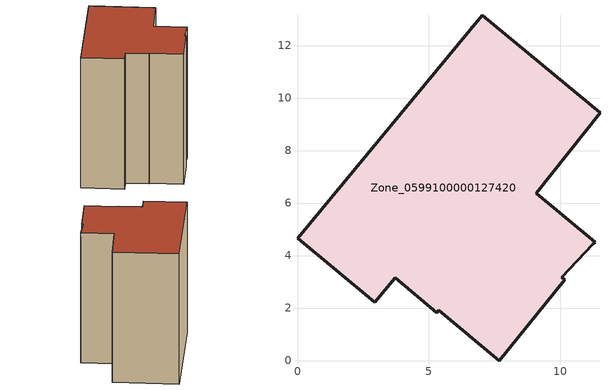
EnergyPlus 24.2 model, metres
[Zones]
Zone_0599100000127420
 floor ground (C_G): 10.07,3.17 10.19,3.08 7.69,0 5.38,1.92 5.31,1.83 3.72,3.15 2.95,2.22 0,4.67 7.03,13.15 11.52,9.44 9.1,6.38 11.34,4.5 11.25,4.44 z0
 wall outside (C_F): 2.95,2.22 3.72,3.15 5.31,1.83 5.38,1.92 7.69,0 10.19,3.08 10.07,3.17 11.25,4.44 11.34,4.5 9.1,6.38 11.52,9.44 7.03,13.15 0,4.67 2.95,2.22 z0:12.36
 roof outside (C_R): 10.07,3.17 11.25,4.44 11.34,4.5 9.1,6.38 11.52,9.44 7.03,13.15 0,4.67 2.95,2.22 3.72,3.15 5.31,1.83 5.38,1.92 7.69,0 10.19,3.08 z12.36
[BUILDING]
Pand.0599100000127420: North Axis=0; Terrain=City; Loads Convergence Tolerance Value=0.04; Temperature Convergence Tolerance Value=0.4; Solar Distribution=FullExterior; Maximum Number of Warmup Days=25; Minimum Number of Warmup Days=1
[Site:Location]
Rotterdam.The.Hague.AP_ZH_NLD Design_Conditions: Latitude=51.96; Longitude=4.45; Time Zone=1; Elevation=-4.5
[SITE:GROUNDTEMPERATURE:BUILDINGSURFACE]
18, 18, 18, 18, 18, 18, 18, 18, 18, 18, 18, 18
[MATERIAL] Thermal Absorptance=0.9; Solar Absorptance=0.7; Visible Absorptance=0.7
Name | Roughness | Thickness | Conductivity | Density | Specific Heat
G.TC.1946 | MediumSmooth | 0.15 | 1 | 540 | 1210
F.TC.1946 | Rough | 0.3 | 0.857143 | 1920 | 840
R.TC.1946 | MediumRough | 0.2 | 0.909091 | 1500 | 1000
[CONSTRUCTION]
C_G: G.TC.1946
C_F: F.TC.1946
C_R: R.TC.1946
[ZONE]
Zone_0599100000127420: Type=1; Multiplier=1; Ceiling Height=Autocalculate; Volume=Autocalculate; Floor Area=autocalculate; Part of Total Floor Area=Yes
[ZONEINFILTRATION:DESIGNFLOWRATE]
Infil_Zone_0599100000127420: Zone or ZoneList or Space or SpaceList=Zone_0599100000127420; Schedule=AlwaysOn; Design Flow Rate Calculation Method=Flow/Area; Flow Rate per Floor Area=0.003; Constant Term Coefficient=1; Temperature Term Coefficient=0; Velocity Term Coefficient=0; Velocity Squared Term Coefficient=0
[HVACTEMPLATE:ZONE:IDEALLOADSAIRSYSTEM]
Zone_0599100000127420: Maximum Heating Supply Air Temperature=50; Minimum Cooling Supply Air Temperature=13; Maximum Heating Supply Air Humidity Ratio=0.0156; Minimum Cooling Supply Air Humidity Ratio=0.0077; Heating Limit=NoLimit; Cooling Limit=NoLimit; Dehumidification Control Type=ConstantSensibleHeatRatio; Cooling Sensible Heat Ratio=0.7; Dehumidification Setpoint=60; Humidification Control Type=None; Humidification Setpoint=30; Outdoor Air Method=None; Outdoor Air Flow Rate per Person=0.00944; Outdoor Air Flow Rate per Zone Floor Area=0; Outdoor Air Flow Rate per Zone=0; Demand Controlled Ventilation Type=None; Outdoor Air Economizer Type=NoEconomizer; Heat Recovery Type=None; Sensible Heat Recovery Effectiveness=0.7; Latent Heat Recovery Effectiveness=0.65
[ZONECONTROL:THERMOSTAT]
ThermostatControl_Zone_0599100000127420: Zone or ZoneList=Zone_0599100000127420; Control Type Schedule=DualSetpointControlType; Control 1=Thermostat_Zone_0599100000127420; Temperature Difference Between Cutout And Setpoint=0
[THERMOSTATSETPOINT:DUALSETPOINT]
Thermostat_Zone_0599100000127420: Heating Setpoint Temperature Schedule=HeatingSetpoint_Zone_0599100000127420; Cooling Setpoint Temperature Schedule=CoolingSetpoint_Zone_0599100000127420
[SCHEDULE:COMPACT]
HeatingSetpoint_Zone_0599100000127420: Through: 12/31, For: AllDays, Until: 24:00, 21
CoolingSetpoint_Zone_0599100000127420: Through: 12/31, For: AllDays, Until: 24:00, 24
DualSetpointControlType: Through: 12/31, For: AllDays, Until: 24:00, 4
AlwaysOn: Through: 12/31, For: AllDays, Until: 24:00, 1
